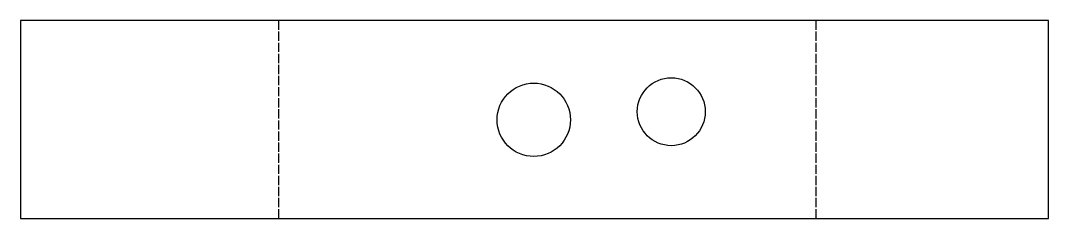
# Model space of a CAD drawing. Header units: millimetres. Extents: x 0 to 141, y 0 to 27.
import ezdxf

# ---------------------------------------------------------------- set-up
doc = ezdxf.new("R2010")
doc.units = ezdxf.units.MM
doc.linetypes.add('DASHED', pattern=[1.524, 1.27, -0.254])
doc.layers.add('BEND', color=7, linetype='Continuous')
doc.layers.add('CUT', color=7, linetype='Continuous')

msp = doc.modelspace()

# ---------------------------------------------------------------- linework, layer by layer
at = {"layer": 'BEND', "color": 1, "linetype": 'DASHED'}
for p, q in [((35.47, 27.2), (35.47, 0)), ((109.31, 27.2), (109.31, 0))]:
    msp.add_line(p, q, dxfattribs=at)
at = {"layer": 'CUT'}
for p, q in [((0, 27.2), (0, 0)), ((141.3, 27.2), (0, 27.2)), ((141.3, 0), (141.3, 27.2)), ((0, 0), (141.3, 0))]:
    msp.add_line(p, q, dxfattribs=at)
for centre, radius in [((70.55, 13.56), 5.04), ((89.45, 14.67), 4.67)]:
    msp.add_circle(centre, radius, dxfattribs=at)

doc.saveas('drawing.dxf')
